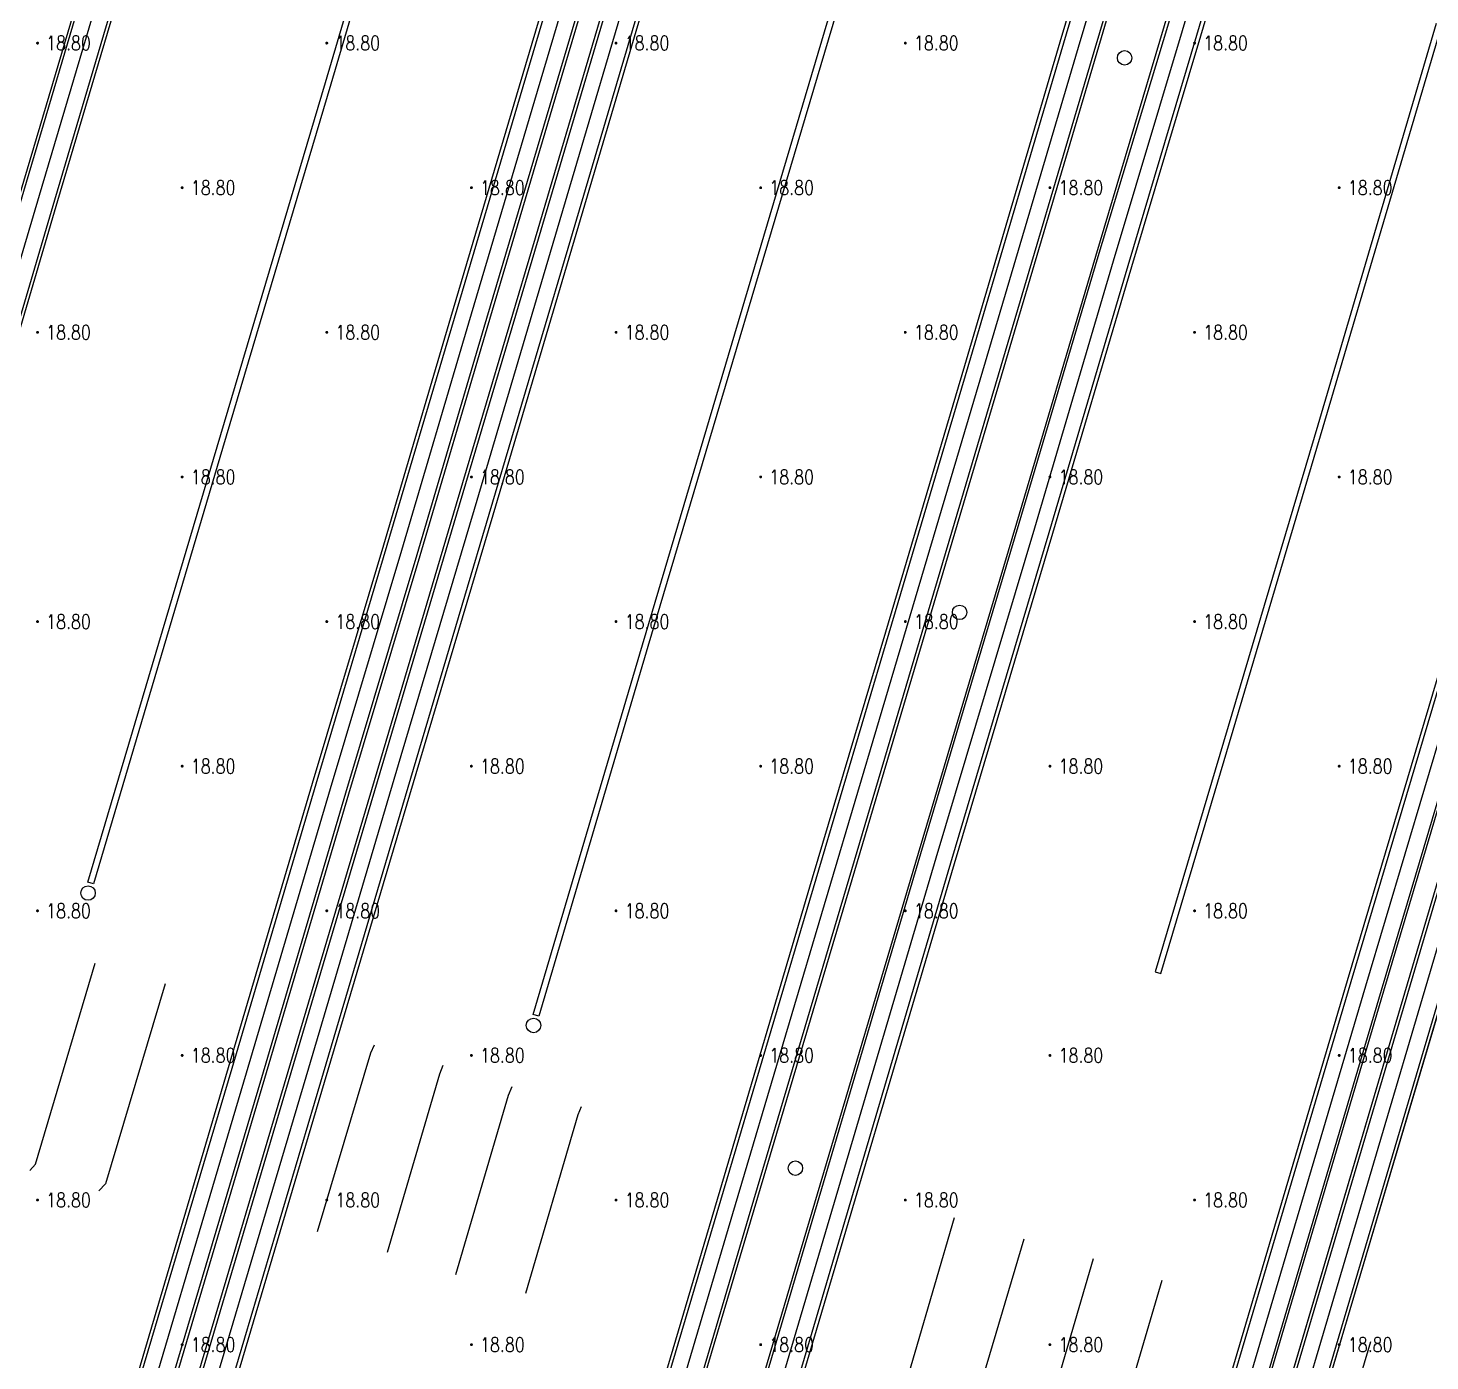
# Model space of a CAD drawing. Extents: x 404846 to 408477, y 3390929 to 3392894.
# Drawn here: x 406030.7 to 406127.6, y 3391763.3 to 3391855.4 of the extents above; entities that cross this region are included whole.
import ezdxf
from ezdxf.enums import TextEntityAlignment as Align

# ---------------------------------------------------------------- set-up
doc = ezdxf.new("R2010")
doc.units = 0
doc.header["$LTSCALE"] = 0.5
doc.layers.get('0').update_dxf_attribs({"linetype": 'CONTINUOUS'})
for name, color, linetype in [('3221', 6, 'CONTINUOUS'), ('FZTZ', 7, 'CONTINUOUS'), ('GCD', 1, 'CONTINUOUS'), ('GXYZ', 2, 'CONTINUOUS'), ('SXSS', 5, 'CONTINUOUS'), ('ZBTZ', 3, 'CONTINUOUS')]:
    doc.layers.add(name, color=color, linetype=linetype)
doc.styles.add('HZ', font='rs.shx', dxfattribs={"width": 0.8, "bigfont": 'hztxt.shx'})
doc.linetypes.add('1161', pattern='A,0,[149,AAA.SHX,S=0.15,R=0,X=0,Y=0],-1.6', length=1.6)

# ---------------------------------------------------------------- blocks, each defined once
blk = doc.blocks.new('GC200')
at = {"linetype": 'Continuous', "const_width": 0.2, "flags": 128}
blk.add_lwpolyline([(-0.1, 0, 1), (0.1, 0, 1)], format="xyb", close=True, dxfattribs=at)
blk = doc.blocks.new('gc188')
blk.add_circle((0, 0), 1)

msp = doc.modelspace()

# ---------------------------------------------------------------- linework, layer by layer
at = {"layer": '3221', "color": 6}
for points in [[(406118.105, 3391757.835, 18.986), (406127.298, 3391788.966, 18.837), (406136.724, 3391820.826, 18.808), (406141.721, 3391837.566, 18.808), (406147.57, 3391857.138, 18.808), (406154.803, 3391881.588, 18.747), (406162.354, 3391906.986, 18.735), (406168.627, 3391928.256, 18.832), (406172.558, 3391941.617, 18.865), (406188.104, 3391994.011, 18.789), (406188.096, 3391993.982, 18.789), (406198.76, 3392030.051, 18.76), (406211.491, 3392073.007, 18.649), (406215.005, 3392084.915, 18.649), (406244.737, 3392076.141, 18.649)], [(406094.128, 3392055.217, 18.862), (406082.622, 3392016.381, 18.929), (406074.314, 3391988.368, 18.94), (406068.536, 3391968.828, 18.873), (406064.027, 3391953.59, 18.723), (406060.389, 3391941.359, 18.736), (406055.863, 3391926.08, 18.832), (406049.171, 3391903.535, 18.827), (406046, 3391892.878, 18.779), (406043.619, 3391884.843, 18.88), (406040.286, 3391873.61, 18.717), (406036.209, 3391859.869, 18.811), (406031.461, 3391843.84, 18.905), (406026.821, 3391828.153, 19), (406021.905, 3391811.667, 18.952), (406016.079, 3391791.968, 18.811), (406007.09, 3391761.577, 18.838)], [(406168.982, 3392052.538, 18.959), (406159.992, 3392022.41, 18.654), (406159.994, 3392022.416, 18.654), (406157.459, 3392013.929, 18.654), (406145.569, 3391973.797, 18.561), (406136.359, 3391942.556, 18.712), (406130.915, 3391924.232, 18.712), (406122.795, 3391896.75, 18.95), (406117.06, 3391877.426, 19.001), (406114.025, 3391867.156, 18.978), (406110.495, 3391855.234, 18.932), (406105.736, 3391839.293, 18.765), (406100.28, 3391820.842, 18.765), (406093.479, 3391798.011, 18.868), (406086.142, 3391773.202, 18.753), (406076.628, 3391740.986, 18.777)], [(406106.35, 3391732.179, 18.777), (406115.87, 3391764.411, 18.753), (406123.197, 3391789.19, 18.868), (406129.999, 3391812.021, 18.765), (406135.464, 3391830.504, 18.765), (406140.22, 3391846.433, 18.932), (406143.752, 3391858.363, 18.978), (406146.784, 3391868.623, 19.001), (406152.519, 3391887.948, 18.95), (406160.638, 3391915.425, 18.712), (406166.076, 3391933.727, 18.712), (406175.298, 3391965.011, 18.561), (406187.173, 3392005.091, 18.654), (406189.698, 3392013.546, 18.654), (406198.701, 3392043.718, 18.959)], [(406126.637, 3392041.846, 18.817), (406109.792, 3391985.08, 18.672), (406092.355, 3391926.078, 18.769), (406086.831, 3391907.417, 18.847), (406082.158, 3391891.722, 18.962), (406077.987, 3391877.642, 18.842), (406073.605, 3391862.906, 18.815), (406066.992, 3391840.522, 18.894), (406061.539, 3391822.123, 18.988), (406056.483, 3391805.098, 19.011), (406049.899, 3391782.875, 18.834), (406040.621, 3391751.565, 18.802)], [(406070.344, 3391742.758, 18.802), (406079.622, 3391774.067, 18.834), (406079.622, 3391774.07, 18.834), (406086.203, 3391796.283, 19.011), (406091.259, 3391813.306, 18.988), (406096.718, 3391831.727, 18.894), (406103.327, 3391854.097, 18.815), (406107.701, 3391868.806, 18.842), (406111.875, 3391882.896, 18.962), (406116.549, 3391898.595, 18.847), (406122.08, 3391917.279, 18.615), (406139.516, 3391976.278, 18.672), (406156.356, 3392033.027, 18.817)], [(406036.804, 3391752.74, 18.838), (406045.806, 3391783.176, 18.811), (406051.623, 3391802.842, 18.952), (406056.538, 3391819.327, 19), (406061.186, 3391835.042, 18.905), (406065.93, 3391851.058, 18.811), (406070.015, 3391864.824, 18.717), (406073.369, 3391876.127, 19.131), (406075.718, 3391884.053, 19.103), (406078.886, 3391894.704, 19.038), (406085.584, 3391917.267, 18.832), (406090.108, 3391932.537, 18.736), (406093.741, 3391944.753, 18.723)]]:
    msp.add_polyline3d(points, dxfattribs=at)
at = {"layer": 'FZTZ', "linetype": 'Continuous', "flags": 128}
for points, elevation in [([(406030.817, 3391776.424), (406031.225, 3391776.851), (406035.337, 3391790.754)], 19.956), ([(406040.192, 3391789.327), (406036.05, 3391775.49), (406035.593, 3391775.025)], 19.968), ([(406054.629, 3391785.084), (406054.372, 3391784.528), (406050.704, 3391772.193)], 20.149), ([(406059.386, 3391783.693), (406059.16, 3391783.079), (406055.53, 3391770.762)], 20.138), ([(406060.287, 3391769.225), (406063.927, 3391781.627), (406064.168, 3391782.237)], 20.149), ([(406068.95, 3391780.822), (406068.713, 3391780.277), (406065.104, 3391767.92)], 20.159), ([(406090.263, 3391758.794), (406090.679, 3391759.198), (406094.762, 3391773.172)], 20.04), ([(406095.039, 3391757.367), (406095.442, 3391757.789), (406099.582, 3391771.687)], 19.964), ([(406104.336, 3391770.309), (406100.267, 3391756.374), (406099.855, 3391755.966)], 19.972), ([(406104.634, 3391754.553), (406105.034, 3391754.964), (406109.127, 3391768.846)], 19.996), ([(406119.019, 3391750.288), (406119.42, 3391750.7), (406123.555, 3391764.597)], 19.968)]:
    msp.add_lwpolyline(points, dxfattribs=dict(at, elevation=elevation))
at = {"layer": 'SXSS', "linetype": 'Continuous', "flags": 128}
for points, elevation in [([(406128.072, 3391855.739), (406119.87, 3391827.953), (406111.958, 3391801.309), (406108.64, 3391790.16), (406109.023, 3391790.046), (406112.341, 3391801.195), (406120.254, 3391827.84), (406128.455, 3391855.626), (406128.455, 3391855.625), (406131.254, 3391865.077), (406138.742, 3391890.282), (406146.928, 3391917.813), (406146.928, 3391917.814), (406186.932, 3392052.936), (406186.549, 3392053.049), (406146.544, 3391917.927)], 18.735), ([(406079.968, 3391947.042), (406072.754, 3391922.69), (406064.66, 3391895.343), (406060.492, 3391881.41), (406060.492, 3391881.411), (406055.378, 3391864.225), (406051.647, 3391851.538), (406044.156, 3391826.343), (406035.228, 3391796.24), (406034.845, 3391796.353), (406043.772, 3391826.457), (406051.264, 3391851.652), (406054.994, 3391864.338), (406060.109, 3391881.525)], 18.726), ([(406109.242, 3391932.914), (406092.378, 3391876.092), (406092.378, 3391876.093), (406086.853, 3391857.391), (406073.565, 3391812.655), (406066.018, 3391787.092), (406065.635, 3391787.206), (406073.181, 3391812.768), (406086.469, 3391857.504), (406091.994, 3391876.206)], 18.846)]:
    msp.add_lwpolyline(points, dxfattribs=dict(at, elevation=elevation))
at = {"layer": 'ZBTZ', "linetype": '1161', "flags": 128}
for points, elevation in [([(406089.221, 3392056.96), (406083.354, 3392037.149), (406074.153, 3392006.115), (406066.507, 3391980.304), (406059.712, 3391957.416), (406051.23, 3391928.695), (406045.095, 3391908.047), (406038.459, 3391885.733), (406026.042, 3391843.707), (406018.142, 3391817.069), (406012.692, 3391798.705), (406001.53, 3391761.165), (406005.275, 3391760.047), (406014.855, 3391792.33), (406020.682, 3391812.03), (406025.597, 3391828.516), (406030.237, 3391844.203), (406034.985, 3391860.232), (406039.062, 3391873.972), (406042.425, 3391885.197), (406044.806, 3391893.232), (406047.977, 3391903.89), (406054.669, 3391926.434), (406059.196, 3391941.713), (406062.834, 3391953.945), (406067.364, 3391969.175), (406073.143, 3391988.715), (406081.451, 3392016.728), (406092.917, 3392055.584), (406111.314, 3392117.623), (406107.567, 3392118.802), (406089.225, 3392056.958)], 18.824), ([(406205.505, 3392047.861), (406200.042, 3392029.671), (406189.343, 3391993.643), (406173.798, 3391941.25), (406169.867, 3391927.891), (406163.624, 3391906.609), (406156.073, 3391881.211), (406148.84, 3391856.76), (406142.99, 3391837.187), (406137.988, 3391820.45), (406128.562, 3391788.592), (406119.339, 3391757.469), (406111.434, 3391730.771), (406108.954, 3391731.505), (406117.002, 3391758.61), (406126.074, 3391789.328), (406135.501, 3391821.189), (406140.526, 3391837.923), (406146.375, 3391857.493), (406153.608, 3391881.943), (406161.158, 3391907.34), (406167.411, 3391928.611), (406171.334, 3391941.978), (406186.881, 3391994.374), (406197.556, 3392030.407), (406210.287, 3392073.363), (406214.344, 3392087.111), (406213.021, 3392087.515), (406199.98, 3392043.338), (406190.977, 3392013.165), (406188.438, 3392004.688), (406176.55, 3391964.64), (406167.315, 3391933.362), (406161.881, 3391915.057), (406153.761, 3391887.58), (406148.026, 3391868.255), (406144.994, 3391857.995), (406141.462, 3391846.064), (406136.688, 3391830.142), (406131.222, 3391811.658), (406124.421, 3391788.827), (406117.093, 3391764.049), (406107.545, 3391731.773), (406108.914, 3391731.379), (406117.026, 3391758.667), (406126.08, 3391789.326), (406135.507, 3391821.188), (406140.502, 3391837.93), (406146.351, 3391857.5), (406153.583, 3391881.95), (406161.134, 3391907.348), (406167.385, 3391928.622), (406171.317, 3391941.983), (406186.864, 3391994.379)], 18.804), ([(406102.406, 3392078.338), (406095.391, 3392054.842), (406083.885, 3392016.006), (406075.578, 3391987.994), (406069.799, 3391968.454), (406065.29, 3391953.216), (406061.676, 3391940.977), (406057.15, 3391925.699), (406050.458, 3391903.152), (406047.287, 3391892.495), (406044.906, 3391884.462), (406041.567, 3391873.232), (406037.49, 3391859.49), (406032.742, 3391843.461), (406028.101, 3391827.772), (406023.186, 3391811.287), (406017.36, 3391791.589), (406008.371, 3391761.252)], 18.848), ([(406135.957, 3392068.541), (406128.015, 3392041.762), (406111.103, 3391984.692), (406093.611, 3391925.707), (406088.087, 3391907.045), (406083.414, 3391891.349), (406079.242, 3391877.27), (406074.899, 3391862.523), (406068.286, 3391840.139), (406062.833, 3391821.739), (406057.777, 3391804.714), (406051.167, 3391782.499), (406041.349, 3391749.368), (406040.346, 3391745.993), (406067.344, 3391737.98), (406067.688, 3391738.218), (406069.111, 3391743.171), (406078.369, 3391774.441), (406084.95, 3391796.654), (406090.006, 3391813.678), (406095.464, 3391832.097), (406102.073, 3391854.468), (406106.452, 3391869.176), (406110.627, 3391883.267), (406115.301, 3391898.965), (406120.832, 3391917.649), (406138.278, 3391976.645), (406155.118, 3392033.394), (406163.135, 3392060.544)], 18.846), ([(406171.97, 3392057.893), (406170.255, 3392052.16), (406161.305, 3392022.025), (406158.771, 3392013.539), (406146.881, 3391973.409), (406137.633, 3391942.178), (406132.189, 3391923.854), (406124.069, 3391896.372), (406118.334, 3391877.049), (406115.299, 3391866.779), (406111.769, 3391854.855), (406106.998, 3391838.92), (406101.542, 3391820.468), (406094.74, 3391797.636), (406087.404, 3391772.829), (406077.872, 3391740.618), (406076.297, 3391735.343)], 18.804), ([(406076.297, 3391735.343), (406103.507, 3391727.246), (406105.095, 3391732.551), (406114.601, 3391764.786), (406121.929, 3391789.567), (406128.731, 3391812.398), (406134.195, 3391830.879), (406138.939, 3391846.814), (406142.471, 3391858.742), (406145.503, 3391869.003), (406151.238, 3391888.327), (406159.357, 3391915.804), (406164.801, 3391934.103), (406174.117, 3391965.375), (406185.9, 3392005.47), (406188.425, 3392013.926), (406199.12, 3392049.804)], 18.799), ([(406008.371, 3391761.252), (406006.812, 3391755.924), (406034, 3391747.854), (406038.48, 3391762.965), (406044.564, 3391783.543), (406050.381, 3391803.211), (406055.296, 3391819.696), (406059.944, 3391835.41), (406064.688, 3391851.426), (406068.773, 3391865.191), (406072.09, 3391876.506), (406074.44, 3391884.433), (406077.609, 3391895.084), (406084.305, 3391917.646), (406088.83, 3391932.916), (406092.463, 3391945.133), (406096.993, 3391960.41), (406102.769, 3391979.941), (406111.075, 3392007.947), (406122.582, 3392046.787)], 18.884), ([(406138.683, 3391722.642), (406137.217, 3391717.628), (406136.798, 3391717.398), (406109.901, 3391725.346), (406111.388, 3391730.607), (406119.342, 3391757.469), (406128.572, 3391788.59), (406137.998, 3391820.447), (406142.994, 3391837.186), (406148.862, 3391856.754), (406156.095, 3391881.205), (406163.646, 3391906.603), (406169.91, 3391927.879), (406173.841, 3391941.238), (406189.386, 3391993.63)], 18.806)]:
    msp.add_lwpolyline(points, dxfattribs=dict(at, elevation=elevation))
for points, elevation in [([(406110.882, 3392115.475), (406113.001, 3392114.847), (406095.181, 3392054.904), (406083.675, 3392016.068), (406075.368, 3391988.056), (406069.59, 3391968.516), (406065.081, 3391953.278), (406061.434, 3391941.048), (406056.908, 3391925.77), (406050.216, 3391903.224), (406047.045, 3391892.567), (406044.664, 3391884.534), (406041.358, 3391873.294), (406037.28, 3391859.552), (406032.533, 3391843.523), (406027.892, 3391827.834), (406022.977, 3391811.349), (406017.151, 3391791.651), (406008.228, 3391761.516), (406006.121, 3391762.143), (406015.035, 3391792.277), (406020.861, 3391811.977), (406025.777, 3391828.463), (406030.417, 3391844.149), (406035.165, 3391860.179), (406039.242, 3391873.919), (406042.584, 3391885.151), (406044.965, 3391893.185), (406048.135, 3391903.843), (406054.827, 3391926.387), (406059.354, 3391941.666), (406062.992, 3391953.898), (406067.494, 3391969.136), (406073.272, 3391988.676), (406081.58, 3392016.689), (406093.086, 3392055.525), (406110.882, 3392115.475)], 18.847), ([(406143.508, 3392108.077), (406144.86, 3392107.675), (406125.438, 3392042.201), (406108.593, 3391985.435), (406091.106, 3391926.448), (406085.582, 3391907.788), (406080.909, 3391892.093), (406076.753, 3391878.009), (406072.37, 3391863.272), (406065.757, 3391840.888), (406060.305, 3391822.489), (406055.248, 3391805.464), (406048.665, 3391783.24), (406038.821, 3391750.118), (406037.506, 3391750.507), (406047.075, 3391782.801), (406052.891, 3391802.465), (406057.807, 3391818.95), (406062.455, 3391834.666), (406067.199, 3391850.682), (406071.284, 3391864.449), (406074.583, 3391875.767), (406076.932, 3391883.693), (406080.101, 3391894.343), (406086.798, 3391916.906), (406091.322, 3391932.177), (406094.955, 3391944.392), (406099.522, 3391959.662), (406105.297, 3391979.192), (406113.602, 3392007.197), (406125.109, 3392046.038), (406143.508, 3392108.077)], 18.869), ([(406111.312, 3392007.876), (406103.006, 3391979.871), (406097.23, 3391960.34), (406092.681, 3391945.068), (406089.047, 3391932.852), (406084.523, 3391917.581), (406077.826, 3391895.019), (406074.657, 3391884.368), (406072.308, 3391876.441), (406068.993, 3391865.126), (406064.908, 3391851.361), (406060.164, 3391835.344), (406055.516, 3391819.631), (406050.601, 3391803.145), (406044.784, 3391783.478), (406035.82, 3391753.309), (406037.907, 3391752.688), (406046.865, 3391782.863), (406052.681, 3391802.528), (406057.596, 3391819.013), (406062.245, 3391834.728), (406066.989, 3391850.744), (406071.074, 3391864.511), (406074.391, 3391875.824), (406076.74, 3391883.75), (406079.909, 3391894.4), (406086.606, 3391916.963), (406091.13, 3391932.234), (406094.763, 3391944.449), (406099.322, 3391959.721), (406105.098, 3391979.251), (406113.403, 3392007.257), (406124.91, 3392046.097), (406142.68, 3392106.078), (406140.596, 3392106.696), (406122.81, 3392046.719), (406111.312, 3392007.876)], 18.892), ([(406146.511, 3392104.88), (406144.405, 3392105.506), (406125.64, 3392042.142), (406108.795, 3391985.376), (406091.323, 3391926.384), (406085.799, 3391907.724), (406081.126, 3391892.029), (406076.969, 3391877.945), (406072.587, 3391863.208), (406065.974, 3391840.823), (406060.521, 3391822.425), (406055.465, 3391805.4), (406048.882, 3391783.176), (406039.684, 3391752.184), (406041.751, 3391751.572), (406050.956, 3391782.562), (406057.539, 3391804.785), (406062.596, 3391821.809), (406068.049, 3391840.21), (406074.661, 3391862.593), (406079.043, 3391877.328), (406083.196, 3391891.414), (406087.869, 3391907.109), (406093.393, 3391925.771), (406110.871, 3391984.761), (406127.716, 3392041.526), (406146.511, 3392104.88)], 18.848), ([(406140.778, 3391975.904), (406123.308, 3391916.916), (406117.777, 3391898.23), (406113.103, 3391882.532), (406108.929, 3391868.443), (406104.59, 3391853.722), (406097.981, 3391831.353), (406092.522, 3391812.931), (406087.466, 3391795.908), (406080.886, 3391773.695), (406071.082, 3391740.711), (406074.851, 3391739.595), (406084.929, 3391773.561), (406092.265, 3391798.371), (406099.067, 3391821.202), (406104.522, 3391839.652), (406109.287, 3391855.593), (406112.816, 3391867.513), (406115.851, 3391877.784), (406121.586, 3391897.108), (406129.706, 3391924.59), (406135.151, 3391942.915), (406144.364, 3391974.153), (406156.255, 3392014.287), (406158.79, 3392022.776), (406167.73, 3392052.91), (406180.779, 3392097.085), (406177.06, 3392098.167), (406157.604, 3392032.656), (406140.778, 3391975.904)], 18.808), ([(406155.296, 3392033.342), (406174.109, 3392096.688), (406176.2, 3392096.067), (406157.461, 3392032.699), (406140.622, 3391975.951), (406123.162, 3391916.959), (406117.63, 3391898.274), (406112.956, 3391882.575), (406108.782, 3391868.486), (406104.392, 3391853.781), (406097.783, 3391831.411), (406092.324, 3391812.99), (406087.268, 3391795.967), (406080.688, 3391773.754), (406071.497, 3391742.696), (406069.388, 3391743.321), (406078.608, 3391774.37), (406085.189, 3391796.584), (406090.245, 3391813.607), (406095.704, 3391832.027), (406102.313, 3391854.397), (406106.678, 3391869.11), (406110.852, 3391883.2), (406115.527, 3391898.898), (406121.057, 3391917.582), (406138.497, 3391976.58), (406155.296, 3392033.342)], 18.837), ([(406156.404, 3392014.243), (406144.513, 3391974.109), (406135.304, 3391942.867), (406129.896, 3391924.534), (406121.775, 3391897.052), (406116.04, 3391877.728), (406113.005, 3391867.457), (406109.476, 3391855.537), (406104.67, 3391839.608), (406099.215, 3391821.158), (406092.413, 3391798.327), (406085.076, 3391773.517), (406075.617, 3391741.504), (406077.719, 3391740.881), (406087.168, 3391772.898), (406094.504, 3391797.707), (406101.305, 3391820.538), (406106.761, 3391838.99), (406111.521, 3391854.929), (406115.051, 3391866.852), (406118.086, 3391877.122), (406123.821, 3391896.446), (406131.942, 3391923.928), (406137.386, 3391942.251), (406146.628, 3391973.484), (406158.518, 3392013.614), (406161.052, 3392022.094), (406170.042, 3392052.224), (406182.454, 3392094.268), (406180.333, 3392094.894), (406167.922, 3392052.853), (406158.932, 3392022.726), (406156.404, 3392014.243)], 18.79), ([(406188.671, 3392013.853), (406197.674, 3392044.023), (406210.085, 3392086.065), (406212.162, 3392085.452), (406199.75, 3392043.406), (406190.746, 3392013.233), (406188.238, 3392004.763), (406176.401, 3391964.679), (406167.101, 3391933.425), (406161.664, 3391915.121), (406153.545, 3391887.644), (406147.81, 3391868.319), (406144.778, 3391858.059), (406141.246, 3391846.128), (406136.516, 3391830.192), (406131.051, 3391811.709), (406124.249, 3391788.878), (406116.922, 3391764.1), (406107.447, 3391732.13), (406105.362, 3391732.748), (406114.848, 3391764.762), (406122.177, 3391789.493), (406128.979, 3391812.324), (406134.443, 3391830.805), (406139.14, 3391846.755), (406142.671, 3391858.682), (406145.703, 3391868.943), (406151.438, 3391888.267), (406159.558, 3391915.745), (406165.021, 3391934.038), (406174.302, 3391965.239), (406186.119, 3392005.405), (406188.671, 3392013.853)], 18.79), ([(406199.852, 3392029.727), (406212.583, 3392072.684), (406216.012, 3392084.304), (406213.905, 3392084.926), (406210.477, 3392073.307), (406197.746, 3392030.351), (406187.07, 3391994.317), (406171.524, 3391941.922), (406167.601, 3391928.556), (406161.348, 3391907.284), (406153.797, 3391881.886), (406146.565, 3391857.437), (406140.715, 3391837.867), (406135.69, 3391821.133), (406126.263, 3391789.272), (406117.192, 3391758.554), (406109.199, 3391731.638), (406111.3, 3391731.016), (406119.15, 3391757.526), (406128.373, 3391788.649), (406137.799, 3391820.506), (406142.801, 3391837.243), (406148.651, 3391856.817), (406155.884, 3391881.268), (406163.434, 3391906.665), (406169.677, 3391927.947), (406173.608, 3391941.306), (406189.154, 3391993.699), (406199.852, 3392029.727)], 18.785)]:
    msp.add_lwpolyline(points, close=True, dxfattribs=dict(at, elevation=elevation))

# ---------------------------------------------------------------- block references
at = {"layer": 'GCD', "linetype": 'Continuous'}
ref = msp.add_blockref('GC200', (406031.358, 3391854.379, 18.8), dxfattribs=dict(at, xscale=0.5, yscale=0.5, zscale=0.5))
ref.add_attrib('height', '18.80', dxfattribs={"linetype": 'Continuous', "height": 1, "style": 'HZ', "width": 0.8}).set_placement((406031.958, 3391854.379, 18.8), align=Align.MIDDLE_LEFT)
ref = msp.add_blockref('GC200', (406051.358, 3391854.379, 18.8), dxfattribs=dict(at, xscale=0.5, yscale=0.5, zscale=0.5))
ref.add_attrib('height', '18.80', dxfattribs={"linetype": 'Continuous', "height": 1, "style": 'HZ', "width": 0.8}).set_placement((406051.958, 3391854.379, 18.8), align=Align.MIDDLE_LEFT)
ref = msp.add_blockref('GC200', (406071.358, 3391854.379, 18.8), dxfattribs=dict(at, xscale=0.5, yscale=0.5, zscale=0.5))
ref.add_attrib('height', '18.80', dxfattribs={"linetype": 'Continuous', "height": 1, "style": 'HZ', "width": 0.8}).set_placement((406071.958, 3391854.379, 18.8), align=Align.MIDDLE_LEFT)
ref = msp.add_blockref('GC200', (406091.358, 3391854.379, 18.8), dxfattribs=dict(at, xscale=0.5, yscale=0.5, zscale=0.5))
ref.add_attrib('height', '18.80', dxfattribs={"linetype": 'Continuous', "height": 1, "style": 'HZ', "width": 0.8}).set_placement((406091.958, 3391854.379, 18.8), align=Align.MIDDLE_LEFT)
ref = msp.add_blockref('GC200', (406111.358, 3391854.379, 18.8), dxfattribs=dict(at, xscale=0.5, yscale=0.5, zscale=0.5))
ref.add_attrib('height', '18.80', dxfattribs={"linetype": 'Continuous', "height": 1, "style": 'HZ', "width": 0.8}).set_placement((406111.958, 3391854.379, 18.8), align=Align.MIDDLE_LEFT)
ref = msp.add_blockref('GC200', (406041.358, 3391844.379, 18.8), dxfattribs=dict(at, xscale=0.5, yscale=0.5, zscale=0.5))
ref.add_attrib('height', '18.80', dxfattribs={"linetype": 'Continuous', "height": 1, "style": 'HZ', "width": 0.8}).set_placement((406041.958, 3391844.379, 18.8), align=Align.MIDDLE_LEFT)
ref = msp.add_blockref('GC200', (406061.358, 3391844.379, 18.8), dxfattribs=dict(at, xscale=0.5, yscale=0.5, zscale=0.5))
ref.add_attrib('height', '18.80', dxfattribs={"linetype": 'Continuous', "height": 1, "style": 'HZ', "width": 0.8}).set_placement((406061.958, 3391844.379, 18.8), align=Align.MIDDLE_LEFT)
ref = msp.add_blockref('GC200', (406081.358, 3391844.379, 18.8), dxfattribs=dict(at, xscale=0.5, yscale=0.5, zscale=0.5))
ref.add_attrib('height', '18.80', dxfattribs={"linetype": 'Continuous', "height": 1, "style": 'HZ', "width": 0.8}).set_placement((406081.958, 3391844.379, 18.8), align=Align.MIDDLE_LEFT)
ref = msp.add_blockref('GC200', (406101.358, 3391844.379, 18.8), dxfattribs=dict(at, xscale=0.5, yscale=0.5, zscale=0.5))
ref.add_attrib('height', '18.80', dxfattribs={"linetype": 'Continuous', "height": 1, "style": 'HZ', "width": 0.8}).set_placement((406101.958, 3391844.379, 18.8), align=Align.MIDDLE_LEFT)
ref = msp.add_blockref('GC200', (406121.358, 3391844.379, 18.8), dxfattribs=dict(at, xscale=0.5, yscale=0.5, zscale=0.5))
ref.add_attrib('height', '18.80', dxfattribs={"linetype": 'Continuous', "height": 1, "style": 'HZ', "width": 0.8}).set_placement((406121.958, 3391844.379, 18.8), align=Align.MIDDLE_LEFT)
ref = msp.add_blockref('GC200', (406031.358, 3391834.379, 18.8), dxfattribs=dict(at, xscale=0.5, yscale=0.5, zscale=0.5))
ref.add_attrib('height', '18.80', dxfattribs={"linetype": 'Continuous', "height": 1, "style": 'HZ', "width": 0.8}).set_placement((406031.958, 3391834.379, 18.8), align=Align.MIDDLE_LEFT)
ref = msp.add_blockref('GC200', (406051.358, 3391834.379, 18.8), dxfattribs=dict(at, xscale=0.5, yscale=0.5, zscale=0.5))
ref.add_attrib('height', '18.80', dxfattribs={"linetype": 'Continuous', "height": 1, "style": 'HZ', "width": 0.8}).set_placement((406051.958, 3391834.379, 18.8), align=Align.MIDDLE_LEFT)
ref = msp.add_blockref('GC200', (406071.358, 3391834.379, 18.8), dxfattribs=dict(at, xscale=0.5, yscale=0.5, zscale=0.5))
ref.add_attrib('height', '18.80', dxfattribs={"linetype": 'Continuous', "height": 1, "style": 'HZ', "width": 0.8}).set_placement((406071.958, 3391834.379, 18.8), align=Align.MIDDLE_LEFT)
ref = msp.add_blockref('GC200', (406091.358, 3391834.379, 18.8), dxfattribs=dict(at, xscale=0.5, yscale=0.5, zscale=0.5))
ref.add_attrib('height', '18.80', dxfattribs={"linetype": 'Continuous', "height": 1, "style": 'HZ', "width": 0.8}).set_placement((406091.958, 3391834.379, 18.8), align=Align.MIDDLE_LEFT)
ref = msp.add_blockref('GC200', (406111.358, 3391834.379, 18.8), dxfattribs=dict(at, xscale=0.5, yscale=0.5, zscale=0.5))
ref.add_attrib('height', '18.80', dxfattribs={"linetype": 'Continuous', "height": 1, "style": 'HZ', "width": 0.8}).set_placement((406111.958, 3391834.379, 18.8), align=Align.MIDDLE_LEFT)
ref = msp.add_blockref('GC200', (406041.358, 3391824.379, 18.8), dxfattribs=dict(at, xscale=0.5, yscale=0.5, zscale=0.5))
ref.add_attrib('height', '18.80', dxfattribs={"linetype": 'Continuous', "height": 1, "style": 'HZ', "width": 0.8}).set_placement((406041.958, 3391824.379, 18.8), align=Align.MIDDLE_LEFT)
ref = msp.add_blockref('GC200', (406061.358, 3391824.379, 18.8), dxfattribs=dict(at, xscale=0.5, yscale=0.5, zscale=0.5))
ref.add_attrib('height', '18.80', dxfattribs={"linetype": 'Continuous', "height": 1, "style": 'HZ', "width": 0.8}).set_placement((406061.958, 3391824.379, 18.8), align=Align.MIDDLE_LEFT)
ref = msp.add_blockref('GC200', (406081.358, 3391824.379, 18.8), dxfattribs=dict(at, xscale=0.5, yscale=0.5, zscale=0.5))
ref.add_attrib('height', '18.80', dxfattribs={"linetype": 'Continuous', "height": 1, "style": 'HZ', "width": 0.8}).set_placement((406081.958, 3391824.379, 18.8), align=Align.MIDDLE_LEFT)
ref = msp.add_blockref('GC200', (406101.358, 3391824.379, 18.8), dxfattribs=dict(at, xscale=0.5, yscale=0.5, zscale=0.5))
ref.add_attrib('height', '18.80', dxfattribs={"linetype": 'Continuous', "height": 1, "style": 'HZ', "width": 0.8}).set_placement((406101.958, 3391824.379, 18.8), align=Align.MIDDLE_LEFT)
ref = msp.add_blockref('GC200', (406121.358, 3391824.379, 18.8), dxfattribs=dict(at, xscale=0.5, yscale=0.5, zscale=0.5))
ref.add_attrib('height', '18.80', dxfattribs={"linetype": 'Continuous', "height": 1, "style": 'HZ', "width": 0.8}).set_placement((406121.958, 3391824.379, 18.8), align=Align.MIDDLE_LEFT)
ref = msp.add_blockref('GC200', (406031.358, 3391814.379, 18.8), dxfattribs=dict(at, xscale=0.5, yscale=0.5, zscale=0.5))
ref.add_attrib('height', '18.80', dxfattribs={"linetype": 'Continuous', "height": 1, "style": 'HZ', "width": 0.8}).set_placement((406031.958, 3391814.379, 18.8), align=Align.MIDDLE_LEFT)
ref = msp.add_blockref('GC200', (406051.358, 3391814.379, 18.8), dxfattribs=dict(at, xscale=0.5, yscale=0.5, zscale=0.5))
ref.add_attrib('height', '18.80', dxfattribs={"linetype": 'Continuous', "height": 1, "style": 'HZ', "width": 0.8}).set_placement((406051.958, 3391814.379, 18.8), align=Align.MIDDLE_LEFT)
ref = msp.add_blockref('GC200', (406071.358, 3391814.379, 18.8), dxfattribs=dict(at, xscale=0.5, yscale=0.5, zscale=0.5))
ref.add_attrib('height', '18.80', dxfattribs={"linetype": 'Continuous', "height": 1, "style": 'HZ', "width": 0.8}).set_placement((406071.958, 3391814.379, 18.8), align=Align.MIDDLE_LEFT)
ref = msp.add_blockref('GC200', (406091.358, 3391814.379, 18.8), dxfattribs=dict(at, xscale=0.5, yscale=0.5, zscale=0.5))
ref.add_attrib('height', '18.80', dxfattribs={"linetype": 'Continuous', "height": 1, "style": 'HZ', "width": 0.8}).set_placement((406091.958, 3391814.379, 18.8), align=Align.MIDDLE_LEFT)
ref = msp.add_blockref('GC200', (406111.358, 3391814.379, 18.8), dxfattribs=dict(at, xscale=0.5, yscale=0.5, zscale=0.5))
ref.add_attrib('height', '18.80', dxfattribs={"linetype": 'Continuous', "height": 1, "style": 'HZ', "width": 0.8}).set_placement((406111.958, 3391814.379, 18.8), align=Align.MIDDLE_LEFT)
ref = msp.add_blockref('GC200', (406041.358, 3391804.379, 18.8), dxfattribs=dict(at, xscale=0.5, yscale=0.5, zscale=0.5))
ref.add_attrib('height', '18.80', dxfattribs={"linetype": 'Continuous', "height": 1, "style": 'HZ', "width": 0.8}).set_placement((406041.958, 3391804.379, 18.8), align=Align.MIDDLE_LEFT)
ref = msp.add_blockref('GC200', (406061.358, 3391804.379, 18.8), dxfattribs=dict(at, xscale=0.5, yscale=0.5, zscale=0.5))
ref.add_attrib('height', '18.80', dxfattribs={"linetype": 'Continuous', "height": 1, "style": 'HZ', "width": 0.8}).set_placement((406061.958, 3391804.379, 18.8), align=Align.MIDDLE_LEFT)
ref = msp.add_blockref('GC200', (406081.358, 3391804.379, 18.8), dxfattribs=dict(at, xscale=0.5, yscale=0.5, zscale=0.5))
ref.add_attrib('height', '18.80', dxfattribs={"linetype": 'Continuous', "height": 1, "style": 'HZ', "width": 0.8}).set_placement((406081.958, 3391804.379, 18.8), align=Align.MIDDLE_LEFT)
ref = msp.add_blockref('GC200', (406101.358, 3391804.379, 18.8), dxfattribs=dict(at, xscale=0.5, yscale=0.5, zscale=0.5))
ref.add_attrib('height', '18.80', dxfattribs={"linetype": 'Continuous', "height": 1, "style": 'HZ', "width": 0.8}).set_placement((406101.958, 3391804.379, 18.8), align=Align.MIDDLE_LEFT)
ref = msp.add_blockref('GC200', (406121.358, 3391804.379, 18.8), dxfattribs=dict(at, xscale=0.5, yscale=0.5, zscale=0.5))
ref.add_attrib('height', '18.80', dxfattribs={"linetype": 'Continuous', "height": 1, "style": 'HZ', "width": 0.8}).set_placement((406121.958, 3391804.379, 18.8), align=Align.MIDDLE_LEFT)
ref = msp.add_blockref('GC200', (406031.358, 3391794.379, 18.8), dxfattribs=dict(at, xscale=0.5, yscale=0.5, zscale=0.5))
ref.add_attrib('height', '18.80', dxfattribs={"linetype": 'Continuous', "height": 1, "style": 'HZ', "width": 0.8}).set_placement((406031.958, 3391794.379, 18.8), align=Align.MIDDLE_LEFT)
ref = msp.add_blockref('GC200', (406051.358, 3391794.379, 18.8), dxfattribs=dict(at, xscale=0.5, yscale=0.5, zscale=0.5))
ref.add_attrib('height', '18.80', dxfattribs={"linetype": 'Continuous', "height": 1, "style": 'HZ', "width": 0.8}).set_placement((406051.958, 3391794.379, 18.8), align=Align.MIDDLE_LEFT)
ref = msp.add_blockref('GC200', (406071.358, 3391794.379, 18.8), dxfattribs=dict(at, xscale=0.5, yscale=0.5, zscale=0.5))
ref.add_attrib('height', '18.80', dxfattribs={"linetype": 'Continuous', "height": 1, "style": 'HZ', "width": 0.8}).set_placement((406071.958, 3391794.379, 18.8), align=Align.MIDDLE_LEFT)
ref = msp.add_blockref('GC200', (406091.358, 3391794.379, 18.8), dxfattribs=dict(at, xscale=0.5, yscale=0.5, zscale=0.5))
ref.add_attrib('height', '18.80', dxfattribs={"linetype": 'Continuous', "height": 1, "style": 'HZ', "width": 0.8}).set_placement((406091.958, 3391794.379, 18.8), align=Align.MIDDLE_LEFT)
ref = msp.add_blockref('GC200', (406111.358, 3391794.379, 18.8), dxfattribs=dict(at, xscale=0.5, yscale=0.5, zscale=0.5))
ref.add_attrib('height', '18.80', dxfattribs={"linetype": 'Continuous', "height": 1, "style": 'HZ', "width": 0.8}).set_placement((406111.958, 3391794.379, 18.8), align=Align.MIDDLE_LEFT)
ref = msp.add_blockref('GC200', (406041.358, 3391784.379, 18.8), dxfattribs=dict(at, xscale=0.5, yscale=0.5, zscale=0.5))
ref.add_attrib('height', '18.80', dxfattribs={"linetype": 'Continuous', "height": 1, "style": 'HZ', "width": 0.8}).set_placement((406041.958, 3391784.379, 18.8), align=Align.MIDDLE_LEFT)
ref = msp.add_blockref('GC200', (406061.358, 3391784.379, 18.8), dxfattribs=dict(at, xscale=0.5, yscale=0.5, zscale=0.5))
ref.add_attrib('height', '18.80', dxfattribs={"linetype": 'Continuous', "height": 1, "style": 'HZ', "width": 0.8}).set_placement((406061.958, 3391784.379, 18.8), align=Align.MIDDLE_LEFT)
ref = msp.add_blockref('GC200', (406081.358, 3391784.379, 18.8), dxfattribs=dict(at, xscale=0.5, yscale=0.5, zscale=0.5))
ref.add_attrib('height', '18.80', dxfattribs={"linetype": 'Continuous', "height": 1, "style": 'HZ', "width": 0.8}).set_placement((406081.958, 3391784.379, 18.8), align=Align.MIDDLE_LEFT)
ref = msp.add_blockref('GC200', (406101.358, 3391784.379, 18.8), dxfattribs=dict(at, xscale=0.5, yscale=0.5, zscale=0.5))
ref.add_attrib('height', '18.80', dxfattribs={"linetype": 'Continuous', "height": 1, "style": 'HZ', "width": 0.8}).set_placement((406101.958, 3391784.379, 18.8), align=Align.MIDDLE_LEFT)
ref = msp.add_blockref('GC200', (406121.358, 3391784.379, 18.8), dxfattribs=dict(at, xscale=0.5, yscale=0.5, zscale=0.5))
ref.add_attrib('height', '18.80', dxfattribs={"linetype": 'Continuous', "height": 1, "style": 'HZ', "width": 0.8}).set_placement((406121.958, 3391784.379, 18.8), align=Align.MIDDLE_LEFT)
ref = msp.add_blockref('GC200', (406031.358, 3391774.379, 18.8), dxfattribs=dict(at, xscale=0.5, yscale=0.5, zscale=0.5))
ref.add_attrib('height', '18.80', dxfattribs={"linetype": 'Continuous', "height": 1, "style": 'HZ', "width": 0.8}).set_placement((406031.958, 3391774.379, 18.8), align=Align.MIDDLE_LEFT)
ref = msp.add_blockref('GC200', (406051.358, 3391774.379, 18.8), dxfattribs=dict(at, xscale=0.5, yscale=0.5, zscale=0.5))
ref.add_attrib('height', '18.80', dxfattribs={"linetype": 'Continuous', "height": 1, "style": 'HZ', "width": 0.8}).set_placement((406051.958, 3391774.379, 18.8), align=Align.MIDDLE_LEFT)
ref = msp.add_blockref('GC200', (406071.358, 3391774.379, 18.8), dxfattribs=dict(at, xscale=0.5, yscale=0.5, zscale=0.5))
ref.add_attrib('height', '18.80', dxfattribs={"linetype": 'Continuous', "height": 1, "style": 'HZ', "width": 0.8}).set_placement((406071.958, 3391774.379, 18.8), align=Align.MIDDLE_LEFT)
ref = msp.add_blockref('GC200', (406091.358, 3391774.379, 18.8), dxfattribs=dict(at, xscale=0.5, yscale=0.5, zscale=0.5))
ref.add_attrib('height', '18.80', dxfattribs={"linetype": 'Continuous', "height": 1, "style": 'HZ', "width": 0.8}).set_placement((406091.958, 3391774.379, 18.8), align=Align.MIDDLE_LEFT)
ref = msp.add_blockref('GC200', (406111.358, 3391774.379, 18.8), dxfattribs=dict(at, xscale=0.5, yscale=0.5, zscale=0.5))
ref.add_attrib('height', '18.80', dxfattribs={"linetype": 'Continuous', "height": 1, "style": 'HZ', "width": 0.8}).set_placement((406111.958, 3391774.379, 18.8), align=Align.MIDDLE_LEFT)
ref = msp.add_blockref('GC200', (406041.358, 3391764.379, 18.8), dxfattribs=dict(at, xscale=0.5, yscale=0.5, zscale=0.5))
ref.add_attrib('height', '18.80', dxfattribs={"linetype": 'Continuous', "height": 1, "style": 'HZ', "width": 0.8}).set_placement((406041.958, 3391764.379, 18.8), align=Align.MIDDLE_LEFT)
ref = msp.add_blockref('GC200', (406061.358, 3391764.379, 18.8), dxfattribs=dict(at, xscale=0.5, yscale=0.5, zscale=0.5))
ref.add_attrib('height', '18.80', dxfattribs={"linetype": 'Continuous', "height": 1, "style": 'HZ', "width": 0.8}).set_placement((406061.958, 3391764.379, 18.8), align=Align.MIDDLE_LEFT)
ref = msp.add_blockref('GC200', (406081.358, 3391764.379, 18.8), dxfattribs=dict(at, xscale=0.5, yscale=0.5, zscale=0.5))
ref.add_attrib('height', '18.80', dxfattribs={"linetype": 'Continuous', "height": 1, "style": 'HZ', "width": 0.8}).set_placement((406081.958, 3391764.379, 18.8), align=Align.MIDDLE_LEFT)
ref = msp.add_blockref('GC200', (406101.358, 3391764.379, 18.8), dxfattribs=dict(at, xscale=0.5, yscale=0.5, zscale=0.5))
ref.add_attrib('height', '18.80', dxfattribs={"linetype": 'Continuous', "height": 1, "style": 'HZ', "width": 0.8}).set_placement((406101.958, 3391764.379, 18.8), align=Align.MIDDLE_LEFT)
ref = msp.add_blockref('GC200', (406121.358, 3391764.379, 18.8), dxfattribs=dict(at, xscale=0.5, yscale=0.5, zscale=0.5))
ref.add_attrib('height', '18.80', dxfattribs={"linetype": 'Continuous', "height": 1, "style": 'HZ', "width": 0.8}).set_placement((406121.958, 3391764.379, 18.8), align=Align.MIDDLE_LEFT)
at = {"layer": 'GXYZ', "linetype": 'Continuous', "xscale": 0.5, "yscale": 0.5}
for p in [(406106.519, 3391853.359, 18.771), (406095.114, 3391815.014, 18.69), (406034.852, 3391795.61, 18.832), (406065.653, 3391786.453, 18.95), (406083.756, 3391776.583, 18.799)]:
    msp.add_blockref('gc188', p, dxfattribs=at)

doc.saveas('drawing.dxf')
